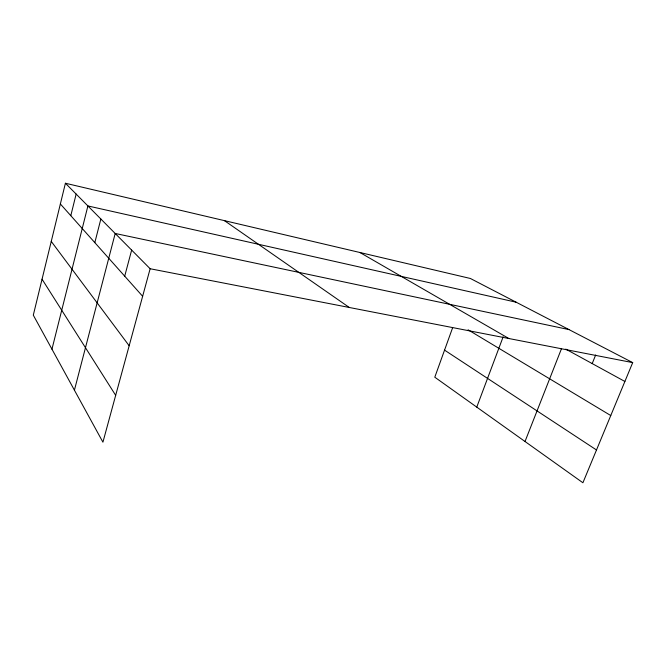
<?xml version="1.0" encoding="UTF-8"?>
<svg xmlns="http://www.w3.org/2000/svg" width="666" height="666" viewBox="0 0 666 666"><rect width="100%" height="100%" fill="white"/><g stroke="black" fill="none" stroke-linecap="round" stroke-linejoin="round"><path stroke-width="1" d="M65.41 183.242L33.3 315.151L102.922 442.182L150.133 268.739L65.41 183.242L470.379 278.48L632.7 362.612L582.908 482.758L434.79 377.206L452.647 327.672M70.804 215.684L76.14 194.072M51.956 349.192L87.904 205.944L516.15 302.206M94.822 242.64L100.857 219.014M74.417 390.176L115.193 233.475L568.989 329.595M124.709 276.174L131.652 250.083M476.764 407.117L503.163 336.805M525.016 441.5L561.346 349.034M592.199 363.578L595.67 354.978M150.133 268.739L632.7 362.612M565.75 349.109L624.883 381.468M359.923 252.506L508.866 338.519M468.073 329.803L610.764 415.542M444.555 350.133L596.495 449.975M224.467 220.654L349.3 307.484M60.365 203.971L142.641 296.287M51.249 241.408L129.171 345.762M42.05 279.204L115.676 395.346"/></g></svg>
